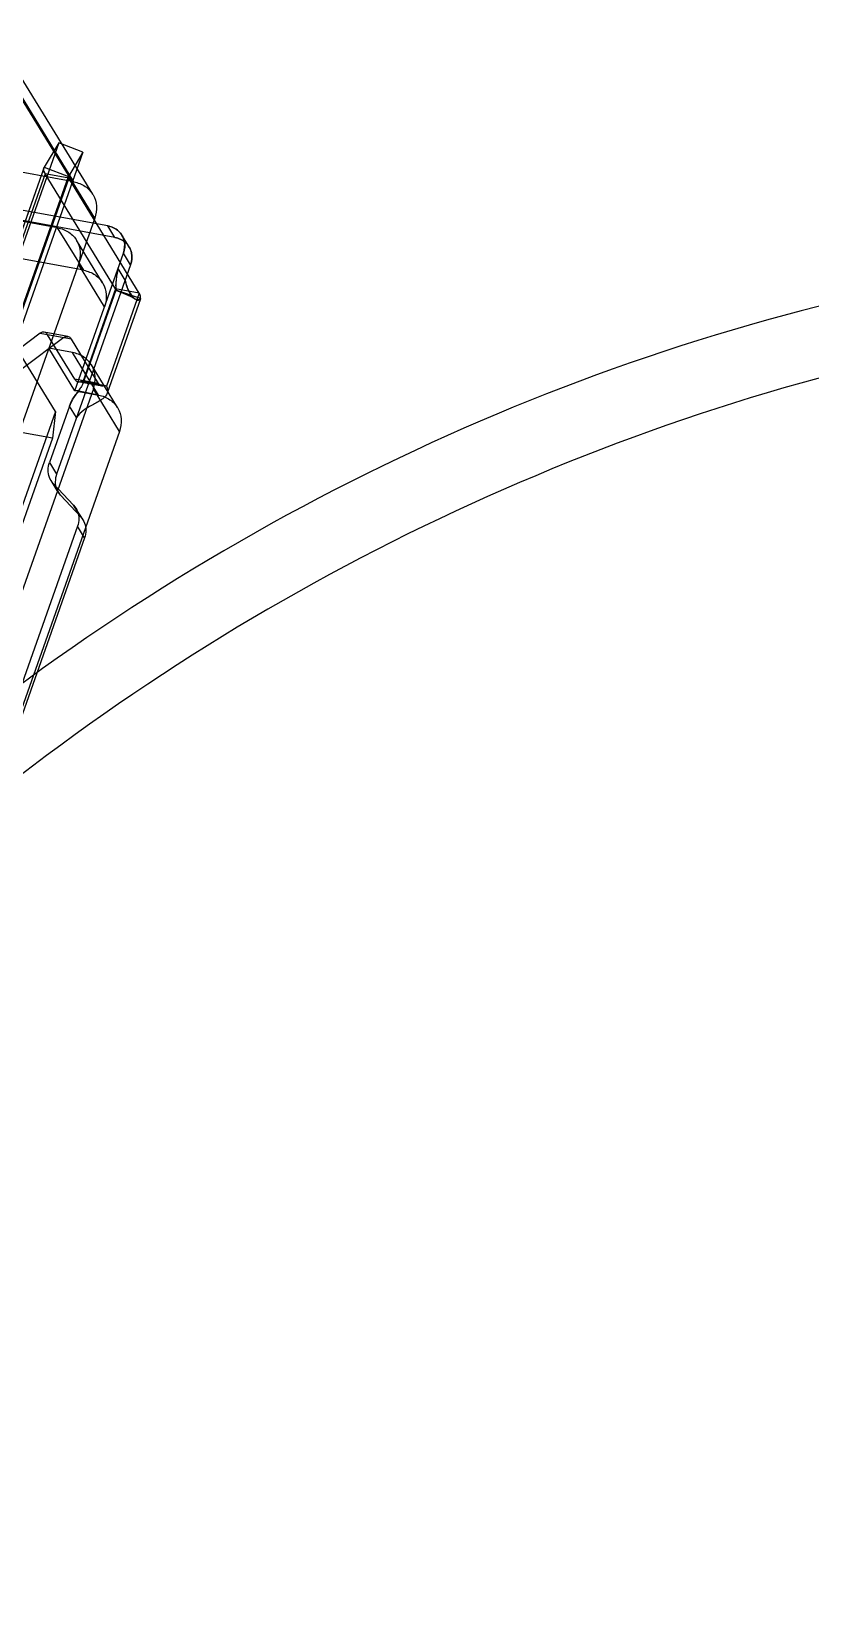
# Model space of a CAD drawing. Header units: millimetres. Extents: x 0 to 594, y 0 to 420.
# Drawn here: x 399.21 to 403.7, y 57.8 to 66.8 of the extents above; entities that cross this region are included whole.
import ezdxf

# ---------------------------------------------------------------- set-up
doc = ezdxf.new("R2010")
doc.units = ezdxf.units.MM
doc.header["$LTSCALE"] = 32.67
doc.layers.get('0').update_dxf_attribs({"linetype": 'CONTINUOUS'})

msp = doc.modelspace()

# ---------------------------------------------------------------- linework, layer by layer
at = {"color": 7, "linetype": 'CONTINUOUS'}
for p, q in [((399.4569, 65.9334), (394.7221, 66.8001)), ((399.4569, 65.9334), (398.9932, 66.6909)), ((399.5768, 65.7242), (399.1132, 66.4816)), ((399.3698, 66.158), (398.7795, 64.4868)), ((399.3698, 66.158), (399.2867, 66.0177)), ((399.5096, 66.1046), (399.3698, 66.158)), ((399.5096, 66.1046), (398.9203, 64.4362)), ((399.5096, 66.1046), (399.4265, 65.9642)), ((399.2867, 66.0177), (398.9179, 64.9736)), ((399.291, 65.9797), (398.9322, 64.964)), ((399.0577, 64.9202), (399.4265, 65.9642)), ((399.4276, 65.9547), (399.0688, 64.939)), ((399.2866, 66.0177), (399.4265, 65.9642)), ((399.4276, 65.9547), (399.291, 65.9797)), ((399.6966, 65.3171), (399.291, 65.9797)), ((399.8332, 65.2921), (399.4276, 65.9547)), ((399.6524, 65.68), (398.4232, 65.905)), ((399.6933, 65.6132), (398.4641, 65.8382)), ((399.3637, 65.6695), (398.8629, 65.7612)), ((399.5768, 65.7242), (399.1419, 64.4927)), ((399.5137, 65.4245), (399.3637, 65.6695)), ((399.6933, 65.6132), (399.6524, 65.68)), ((399.5137, 65.4245), (399.0129, 65.5162)), ((399.4628, 64.7314), (399.7424, 65.5231)), ((399.7833, 65.4563), (399.7424, 65.5231)), ((399.7833, 65.4563), (399.3577, 64.2514)), ((399.6336, 65.2152), (399.4836, 65.4603)), ((399.7522, 65.3683), (399.7113, 65.4351)), ((399.6966, 65.3171), (399.5079, 64.7829)), ((399.8332, 65.2921), (399.6445, 64.7579)), ((399.8332, 65.2921), (399.6966, 65.3171)), ((399.8406, 65.2621), (399.6985, 65.3096)), ((399.2635, 65.0621), (399.023, 64.8832)), ((399.2635, 65.0621), (399.4, 65.0371)), ((399.4, 65.0371), (399.1596, 64.8582)), ((399.4426, 65.0285), (399.306, 65.0535)), ((399.4621, 64.7986), (399.306, 65.0535)), ((399.4493, 64.9515), (399.3128, 64.9765)), ((399.4628, 64.7314), (399.3128, 64.9765)), ((399.5986, 64.7736), (399.4426, 65.0285)), ((399.3515, 64.6126), (399.1605, 64.9245)), ((399.5993, 64.7064), (399.4493, 64.9515)), ((399.5986, 64.7736), (399.4621, 64.7986)), ((399.5693, 64.7422), (398.4197, 61.4877)), ((399.5993, 64.7064), (399.485, 64.7287)), ((399.4862, 64.7271), (399.5993, 64.7064)), ((399.4924, 64.7837), (399.629, 64.7587)), ((399.6445, 64.7579), (399.5079, 64.7829)), ((399.7193, 64.4972), (399.5693, 64.7422)), ((399.3515, 64.6126), (398.4194, 61.9738)), ((399.4317, 64.6435), (399.3168, 64.3183)), ((399.3515, 64.6126), (399.3335, 64.4576)), ((399.4726, 64.5766), (399.4317, 64.6435)), ((399.3335, 64.4576), (398.4014, 61.8188)), ((399.7193, 64.4972), (398.5697, 61.2427)), ((399.3335, 64.4576), (399.1419, 64.4927)), ((399.3168, 64.3183), (399.3577, 64.2514)), ((399.4559, 64.072), (399.3389, 64.1974)), ((399.3798, 64.1305), (399.3389, 64.1974)), ((399.4968, 64.0052), (399.3798, 64.1305)), ((399.4968, 64.0052), (399.4559, 64.072)), ((399.478, 63.9511), (398.72, 61.8054)), ((399.5189, 63.8843), (399.478, 63.9511)), ((399.5189, 63.8843), (398.7609, 61.7385))]:
    msp.add_line(p, q, dxfattribs=at)
at = {"color": 6, "linetype": 'CONTINUOUS'}
for p, q in [((399.5653, 65.8619), (399.1016, 66.6193)), ((399.2845, 66.013), (398.9176, 64.9743)), ((399.4259, 65.9631), (399.0591, 64.9244)), ((399.6221, 65.353), (399.4721, 65.598)), ((399.7747, 65.5596), (399.7337, 65.6264)), ((399.6988, 65.3103), (399.507, 64.7675)), ((399.8402, 65.2603), (399.6485, 64.7176)), ((399.423, 65.0441), (399.2864, 65.0691)), ((399.7078, 64.6349), (399.5578, 64.88)), ((399.6182, 64.758), (399.4817, 64.783)), ((399.6398, 64.7593), (399.5032, 64.7843)), ((399.3664, 64.1481), (399.3255, 64.215)), ((399.5102, 63.9876), (399.4693, 64.0544))]:
    msp.add_line(p, q, dxfattribs=at)
msp.add_lwpolyline([(399.6985, 65.3096), (399.7405, 65.2937), (399.7806, 65.2756), (399.8131, 65.2581)], dxfattribs=at)
at = {"color": 7, "linetype": 'CONTINUOUS'}
for points, knots in [([(399.291, 65.9797), (399.2883, 65.9841), (399.2842, 65.9925), (399.2821, 66.006), (399.2847, 66.0142), (399.2866, 66.0177)], [0, 0, 0, 0, 0.381747, 0.700117, 1, 1, 1, 1]), ([(399.2867, 66.0177), (399.2847, 66.0142), (399.2821, 66.006), (399.2842, 65.9926), (399.2883, 65.9841), (399.291, 65.9797)], [0, 0, 0, 0, 0.299791, 0.61819, 1, 1, 1, 1]), ([(399.4569, 65.9334), (399.4799, 65.9287), (399.5241, 65.9123), (399.572, 65.8608), (399.5922, 65.7934), (399.5843, 65.7467), (399.5768, 65.7242)], [0, 0, 0, 0, 0.256972, 0.498602, 0.741065, 1, 1, 1, 1]), ([(414.8989, 61.3395), (414.6523, 61.7423), (414.0867, 62.5102), (413.0504, 63.5064), (411.8466, 64.329), (410.0376, 65.1794), (407.482, 65.7158), (404.2821, 65.4834), (401.1657, 64.4183), (398.383, 62.6087), (396.158, 60.2029), (395.1461, 58.2805), (394.7956, 57.2882)], [0, 0, 0, 0, 0.05663, 0.113702, 0.171608, 0.230659, 0.352535, 0.479836, 0.610987, 0.743311, 0.87381, 1, 1, 1, 1]), ([(399.3637, 65.6695), (399.3866, 65.6653), (399.4307, 65.6483), (399.479, 65.597), (399.4988, 65.5293), (399.4915, 65.4825), (399.4836, 65.4603)], [0, 0, 0, 0, 0.25498, 0.498602, 0.743071, 1, 1, 1, 1]), ([(399.7424, 65.5231), (399.7493, 65.5453), (399.755, 65.5926), (399.7187, 65.6562), (399.675, 65.675), (399.6524, 65.68)], [0, 0, 0, 0, 0.34064, 0.661709, 1, 1, 1, 1]), ([(399.6524, 65.68), (399.675, 65.6759), (399.7188, 65.6559), (399.7548, 65.5928), (399.7501, 65.5449), (399.7424, 65.5231)], [0, 0, 0, 0, 0.337039, 0.660497, 1, 1, 1, 1]), ([(399.7833, 65.4563), (399.791, 65.4781), (399.7957, 65.526), (399.7597, 65.5891), (399.7159, 65.6091), (399.6933, 65.6132)], [0, 0, 0, 0, 0.339503, 0.662961, 1, 1, 1, 1]), ([(399.6933, 65.6132), (399.7159, 65.6082), (399.7596, 65.5894), (399.796, 65.5258), (399.7903, 65.4784), (399.7833, 65.4563)], [0, 0, 0, 0, 0.33817, 0.659239, 1, 1, 1, 1]), ([(399.5137, 65.4245), (399.5367, 65.4198), (399.5809, 65.4033), (399.6288, 65.3519), (399.649, 65.2844), (399.6411, 65.2377), (399.6336, 65.2152)], [0, 0, 0, 0, 0.256972, 0.498602, 0.741065, 1, 1, 1, 1]), ([(399.7113, 65.4351), (399.7088, 65.4229), (399.7047, 65.4008), (399.7002, 65.3714), (399.699, 65.3482), (399.6957, 65.3295), (399.7035, 65.3142), (399.6985, 65.3096)], [0, 0, 0, 0, 0.296676, 0.530635, 0.708994, 0.838467, 1, 1, 1, 1]), ([(399.7113, 65.4351), (399.7087, 65.4229), (399.7046, 65.4009), (399.7005, 65.3712), (399.6984, 65.3485), (399.6976, 65.3287), (399.698, 65.3164), (399.6985, 65.3096)], [0, 0, 0, 0, 0.296894, 0.53094, 0.709195, 0.83856, 1, 1, 1, 1]), ([(399.8406, 65.2621), (399.8393, 65.2552), (399.8047, 65.2492), (399.7754, 65.3004), (399.7573, 65.3405), (399.7522, 65.3683)], [0, 0, 0, 0, 0.132956, 0.463207, 1, 1, 1, 1]), ([(399.7522, 65.3683), (399.7569, 65.3458), (399.7681, 65.3067), (399.7967, 65.2699), (399.8235, 65.2472), (399.8397, 65.2571), (399.8406, 65.2621)], [0, 0, 0, 0, 0.429868, 0.731435, 0.905356, 1, 1, 1, 1]), ([(414.8906, 61.333), (414.6286, 61.7163), (414.036, 62.4436), (412.973, 63.3777), (411.7549, 64.14), (409.942, 64.914), (407.4106, 65.3686), (404.2672, 65.0715), (401.222, 63.9759), (398.511, 62.169), (396.3451, 59.7933), (395.3578, 57.9054), (395.0139, 56.9317)], [0, 0, 0, 0, 0.056606, 0.113757, 0.171813, 0.231048, 0.353281, 0.480754, 0.611835, 0.743905, 0.874082, 1, 1, 1, 1]), ([(399.8406, 65.2621), (399.8412, 65.2651), (399.8414, 65.2718), (399.8387, 65.2821), (399.8353, 65.2887), (399.8332, 65.2921)], [0, 0, 0, 0, 0.292618, 0.62058, 1, 1, 1, 1]), ([(399.306, 65.0535), (399.303, 65.0585), (399.2958, 65.0675), (399.2781, 65.0711), (399.2681, 65.0656), (399.2635, 65.0621)], [0, 0, 0, 0, 0.354137, 0.651131, 1, 1, 1, 1]), ([(399.4, 65.0371), (399.4047, 65.0406), (399.4147, 65.0461), (399.4323, 65.0425), (399.4395, 65.0335), (399.4426, 65.0285)], [0, 0, 0, 0, 0.348869, 0.645863, 1, 1, 1, 1]), ([(399.5693, 64.7422), (399.5768, 64.7647), (399.5847, 64.8114), (399.5645, 64.8789), (399.5166, 64.9304), (399.4724, 64.9468), (399.4493, 64.9515)], [0, 0, 0, 0, 0.258935, 0.501398, 0.743028, 1, 1, 1, 1]), ([(399.4621, 64.7986), (399.4644, 64.7947), (399.4697, 64.788), (399.4809, 64.7821), (399.4888, 64.7826), (399.4924, 64.7837)], [0, 0, 0, 0, 0.375564, 0.689369, 1, 1, 1, 1]), ([(399.4821, 64.7301), (399.4762, 64.7213), (399.4637, 64.7035), (399.4456, 64.6753), (399.4361, 64.6543), (399.4317, 64.6435)], [0, 0, 0, 0, 0.315828, 0.650328, 1, 1, 1, 1]), ([(399.4317, 64.6435), (399.4358, 64.6543), (399.4453, 64.6751), (399.4622, 64.7044), (399.4779, 64.7203), (399.4862, 64.7271)], [0, 0, 0, 0, 0.344967, 0.678515, 1, 1, 1, 1]), ([(399.485, 64.7287), (399.4825, 64.7292), (399.4751, 64.7305), (399.4676, 64.7306), (399.4628, 64.7314)], [0, 0, 0, 0, 0.337259, 1, 1, 1, 1]), ([(399.4821, 64.7301), (399.4782, 64.7298), (399.4717, 64.73), (399.4653, 64.731), (399.4628, 64.7314)], [0, 0, 0, 0, 0.599359, 1, 1, 1, 1]), ([(399.6445, 64.7579), (399.6507, 64.7458), (399.6545, 64.7147), (399.6181, 64.6782), (399.5687, 64.6529), (399.5134, 64.6233), (399.4833, 64.5934), (399.4726, 64.5766)], [0, 0, 0, 0, 0.151573, 0.30352, 0.537902, 0.778304, 1, 1, 1, 1]), ([(399.5079, 64.7829), (399.5094, 64.7782), (399.5079, 64.7659), (399.4968, 64.7489), (399.4874, 64.737), (399.4821, 64.7301)], [0, 0, 0, 0, 0.245209, 0.568208, 1, 1, 1, 1]), ([(399.629, 64.7587), (399.6254, 64.7576), (399.6174, 64.7571), (399.6063, 64.763), (399.601, 64.7697), (399.5986, 64.7736)], [0, 0, 0, 0, 0.310631, 0.624436, 1, 1, 1, 1]), ([(399.5993, 64.7064), (399.6224, 64.7017), (399.6666, 64.6853), (399.7145, 64.6339), (399.7347, 64.5664), (399.7268, 64.5197), (399.7193, 64.4972)], [0, 0, 0, 0, 0.256972, 0.498602, 0.741065, 1, 1, 1, 1]), ([(399.3389, 64.1974), (399.3294, 64.2075), (399.314, 64.232), (399.3065, 64.2752), (399.3119, 64.3043), (399.3168, 64.3183)], [0, 0, 0, 0, 0.324247, 0.654402, 1, 1, 1, 1]), ([(399.3577, 64.2514), (399.3529, 64.2374), (399.3473, 64.2084), (399.3549, 64.1651), (399.3704, 64.1408), (399.3798, 64.1305)], [0, 0, 0, 0, 0.345562, 0.675786, 1, 1, 1, 1]), ([(399.4559, 64.072), (399.4654, 64.0619), (399.4808, 64.0374), (399.4883, 63.9942), (399.4829, 63.9651), (399.478, 63.9511)], [0, 0, 0, 0, 0.324247, 0.654402, 1, 1, 1, 1]), ([(399.4968, 64.0052), (399.5062, 63.995), (399.5217, 63.9706), (399.5293, 63.9274), (399.5237, 63.8983), (399.5189, 63.8843)], [0, 0, 0, 0, 0.324214, 0.654438, 1, 1, 1, 1])]:
    msp.add_open_spline(points, degree=3, knots=knots, dxfattribs=at)
for points in [[(399.4265, 65.9642), (399.4249, 65.9615), (399.4259, 65.9575), (399.4276, 65.9547)], [(399.6985, 65.3096), (399.699, 65.3121), (399.698, 65.3149), (399.6966, 65.3171)], [(399.5079, 64.7829), (399.5048, 64.7843), (399.5011, 64.7856), (399.4978, 64.7846)], [(399.629, 64.7587), (399.6324, 64.7596), (399.6363, 64.7607), (399.6395, 64.7594)]]:
    msp.add_open_spline(points, degree=3, dxfattribs=at)

doc.saveas('drawing.dxf')
